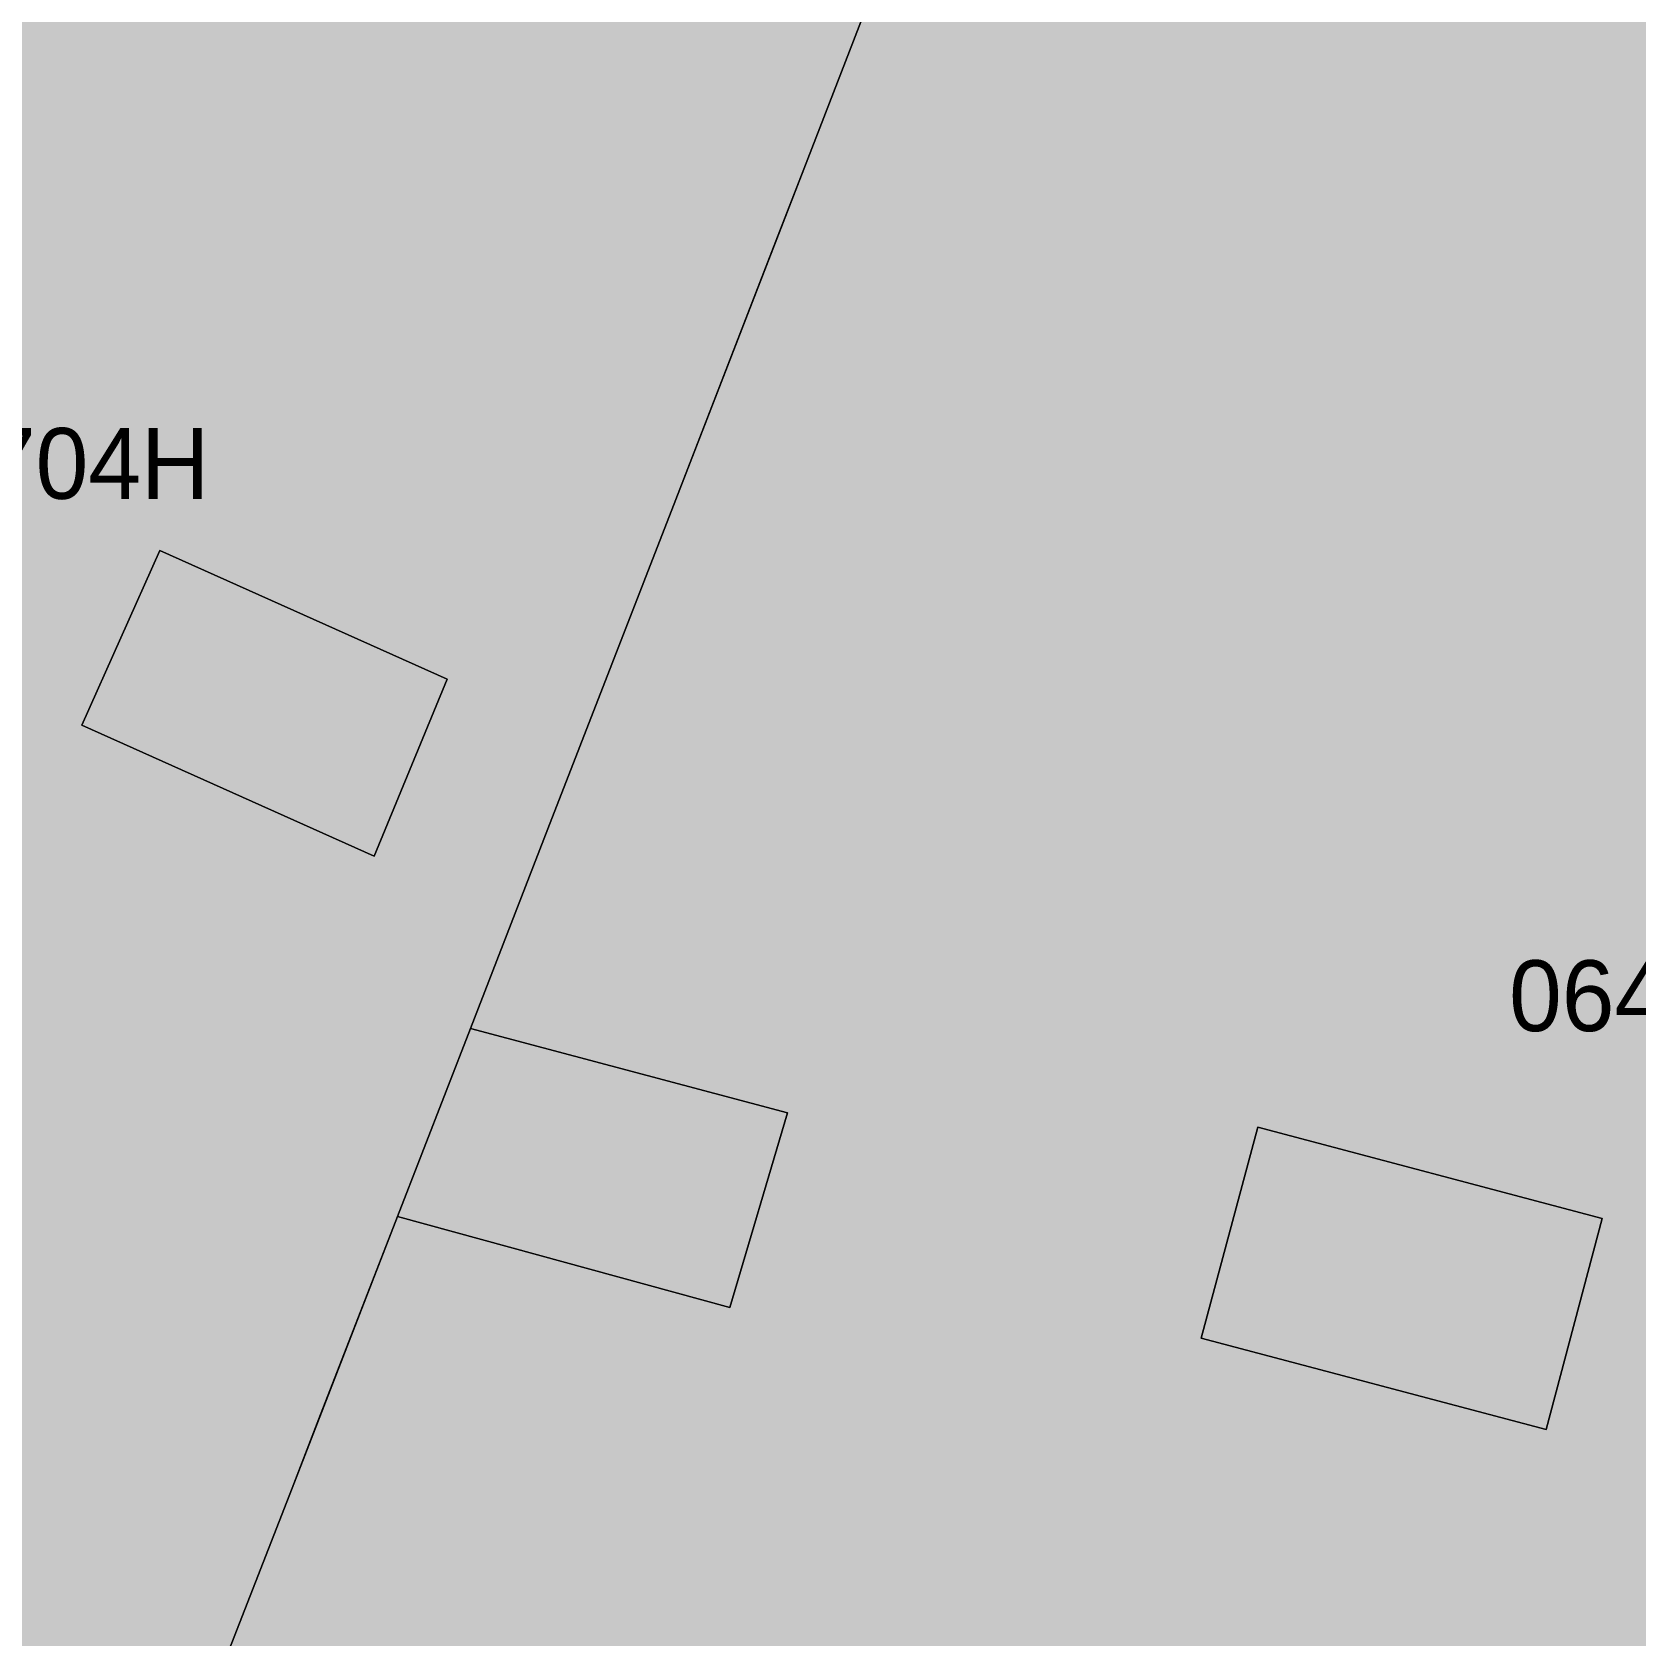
# Model space of a CAD drawing. Header units: metres. Extents: x -6 to 1255, y -2 to 532.
# Drawn here: x 885.25 to 907.89, y 80.95 to 103.59 of the extents above; entities that cross this region are included whole.
import ezdxf

# ---------------------------------------------------------------- set-up
doc = ezdxf.new("R2010")
doc.units = ezdxf.units.M
doc.header["$MEASUREMENT"] = 0
for name, color, linetype, lineweight, true_color in [('TPX_BUILDINGS', 7, 'CONTINUOUS', 0, 0x000000), ('TPX_BUILDINGS_HATCH', 7, 'CONTINUOUS', 0, 0xf0f0f0), ('TPX_BUILDINGS_SHADOWS_HATCH', 7, 'CONTINUOUS', 0, 0x000000), ('TPX_BUILDINGS_SHADOWS_OUTLINES', 7, 'CONTINUOUS', 0, 0x000000), ('TPX_CADASTRES', 7, 'CONTINUOUS', 0, 0x646464), ('TPX_CADASTRES_TEXT', 7, 'CONTINUOUS', 0, 0x000000)]:
    doc.layers.add(name, color=color, linetype=linetype, lineweight=lineweight, true_color=true_color)

msp = doc.modelspace()

# ---------------------------------------------------------------- hatches: boundary and pattern name
at = {"layer": 'TPX_BUILDINGS_HATCH'}
h = msp.add_hatch(color=256, dxfattribs=at)
h.paths.add_polyline_path([(866.688, 87.724), (865.038, 83.834), (868.098, 83.054), (869.578, 82.682), (873.079, 81.802), (875.42, 81.214), (879.838, 80.104), (887.068, 78.284), (888.918, 83.034), (889.322, 84.077), (890.408, 86.874), (891.438, 89.524), (892.528, 92.344), (894.338, 96.994), (895.805, 100.789), (896.198, 101.804), (898.408, 107.514), (900.118, 111.984), (892.728, 113.567), (892.228, 113.674), (885.228, 115.184), (884.723, 115.291), (878.908, 116.524), (877.408, 113.004), (876.113, 109.94), (875.528, 108.554), (874.858, 106.994), (876.638, 106.304), (875.808, 104.374), (874.058, 105.104), (873.478, 103.734), (871.458, 98.974), (871.13, 98.2), (870.898, 97.654), (869.918, 95.334), (869.297, 93.872), (866.688, 87.724)])
h.paths.add_polyline_path([(885.95, 93.809), (887.054, 96.273), (891.108, 94.456), (890.078, 91.958), (885.95, 93.809)], flags=16)
h = msp.add_hatch(color=256, dxfattribs=at)
h.paths.add_polyline_path([(888.918, 83.034), (887.068, 78.284), (890.72, 77.366), (890.35, 75.915), (895.2, 74.695), (895.571, 76.148), (898.417, 75.433), (899.24, 75.226), (898.87, 73.775), (903.72, 72.555), (903.85, 73.035), (908.7, 71.825), (908.57, 71.335), (913.42, 70.115), (913.79, 71.565), (914.037, 71.503), (917.46, 70.645), (917.1, 69.195), (921.94, 67.975), (922.309, 69.43), (926.007, 68.503), (927.047, 72.103), (928.317, 76.533), (924.57, 77.495), (925.23, 79.865), (928.969, 78.815), (929.097, 79.263), (929.147, 79.413), (929.917, 82.103), (929.977, 82.323), (931.287, 86.873), (931.967, 89.253), (932.697, 91.783), (933.017, 92.913), (934.038, 96.463), (934.326, 97.461), (934.368, 97.603), (935.648, 102.043), (931.818, 103.113), (932.22, 104.555), (927.11, 105.985), (926.708, 104.543), (922.818, 105.623), (920.121, 106.378), (920.52, 107.825), (917.85, 108.575), (915.63, 109.195), (915.221, 107.749), (912.528, 108.503), (908.766, 109.557), (909.17, 111.005), (904.28, 112.365), (903.878, 110.924), (900.118, 111.984), (898.408, 107.514), (896.198, 101.804), (895.805, 100.789), (894.338, 96.994), (892.528, 92.344), (891.438, 89.524), (895.91, 88.335), (895.1, 85.585), (890.408, 86.874), (889.322, 84.077), (888.918, 83.034)])
h.paths.add_polyline_path([(901.75, 85.155), (902.55, 88.135), (907.41, 86.845), (906.62, 83.865), (901.75, 85.155)], flags=16)
h.paths.add_polyline_path([(914.46, 81.775), (914.74, 82.825), (916.68, 82.315), (917.19, 84.245), (920.12, 83.465), (919.32, 80.485), (914.46, 81.775)], flags=16)
at = {"layer": 'TPX_BUILDINGS_SHADOWS_HATCH'}
for points in [[(887.054, 96.273), (885.95, 93.809), (890.078, 91.958), (891.108, 94.456), (887.054, 96.273)], [(891.438, 89.524), (890.408, 86.874), (895.1, 85.585), (895.91, 88.335), (891.438, 89.524)], [(902.55, 88.135), (901.75, 85.155), (906.62, 83.865), (907.41, 86.845), (902.55, 88.135)]]:
    msp.add_hatch(color=256, dxfattribs=at).paths.add_polyline_path(points)

# ---------------------------------------------------------------- linework, layer by layer
at = {"layer": 'TPX_BUILDINGS', "elevation": 0.042}
for points in [[(887.068, 78.284), (888.918, 83.034), (889.322, 84.077), (890.408, 86.874), (891.438, 89.524), (892.528, 92.344), (894.338, 96.994), (895.805, 100.789), (896.198, 101.804), (898.408, 107.514), (900.118, 111.984), (892.728, 113.567), (892.228, 113.674), (885.228, 115.184)], [(909.17, 111.005), (904.28, 112.365), (903.878, 110.924), (900.118, 111.984), (898.408, 107.514), (896.198, 101.804), (895.805, 100.789), (894.338, 96.994), (892.528, 92.344), (891.438, 89.524), (895.91, 88.335), (895.1, 85.585), (890.408, 86.874), (889.322, 84.077), (888.918, 83.034), (887.068, 78.284)]]:
    msp.add_lwpolyline(points, dxfattribs=at)
for points in [[(885.95, 93.809), (887.054, 96.273), (891.108, 94.456), (890.078, 91.958)], [(901.75, 85.155), (902.55, 88.135), (907.41, 86.845), (906.62, 83.865)]]:
    msp.add_lwpolyline(points, close=True, dxfattribs=at)
at = {"layer": 'TPX_BUILDINGS_SHADOWS_OUTLINES', "elevation": 0.039}
for points in [[(887.054, 96.273), (885.95, 93.809), (890.078, 91.958), (891.108, 94.456)], [(891.438, 89.524), (890.408, 86.874), (895.1, 85.585), (895.91, 88.335)], [(902.55, 88.135), (901.75, 85.155), (906.62, 83.865), (907.41, 86.845)]]:
    msp.add_lwpolyline(points, close=True, dxfattribs=at)
at = {"layer": 'TPX_CADASTRES', "elevation": 0.024}
msp.add_lwpolyline([(866.688, 87.724), (865.038, 83.834), (868.098, 83.054), (879.838, 80.104), (887.068, 78.284), (888.918, 83.034), (890.408, 86.874), (891.438, 89.524), (892.528, 92.344), (894.338, 96.994), (896.198, 101.804), (898.408, 107.514), (900.118, 111.984), (892.228, 113.674), (885.228, 115.184), (878.908, 116.524), (877.408, 113.004), (875.528, 108.554), (874.858, 106.994), (874.058, 105.104), (873.478, 103.734), (871.458, 98.974), (870.898, 97.654), (869.918, 95.334)], close=True, dxfattribs=at)
msp.add_lwpolyline([(908.708, 109.574), (903.878, 110.924), (900.118, 111.984), (898.408, 107.514), (896.198, 101.804), (894.338, 96.994), (892.528, 92.344), (891.438, 89.524), (890.408, 86.874), (888.918, 83.034), (887.068, 78.284), (898.417, 75.434), (914.037, 71.504)], dxfattribs=at)

# ---------------------------------------------------------------- texts
at = {"layer": 'TPX_CADASTRES_TEXT'}
for s, p in [('0647503VK4704H', (876.822, 97.004, 0.024)), ('0647504VK4704H', (906.098, 89.489, 0.024))]:
    msp.add_text(s, height=1, dxfattribs=at).set_placement(p)

doc.saveas('drawing.dxf')
